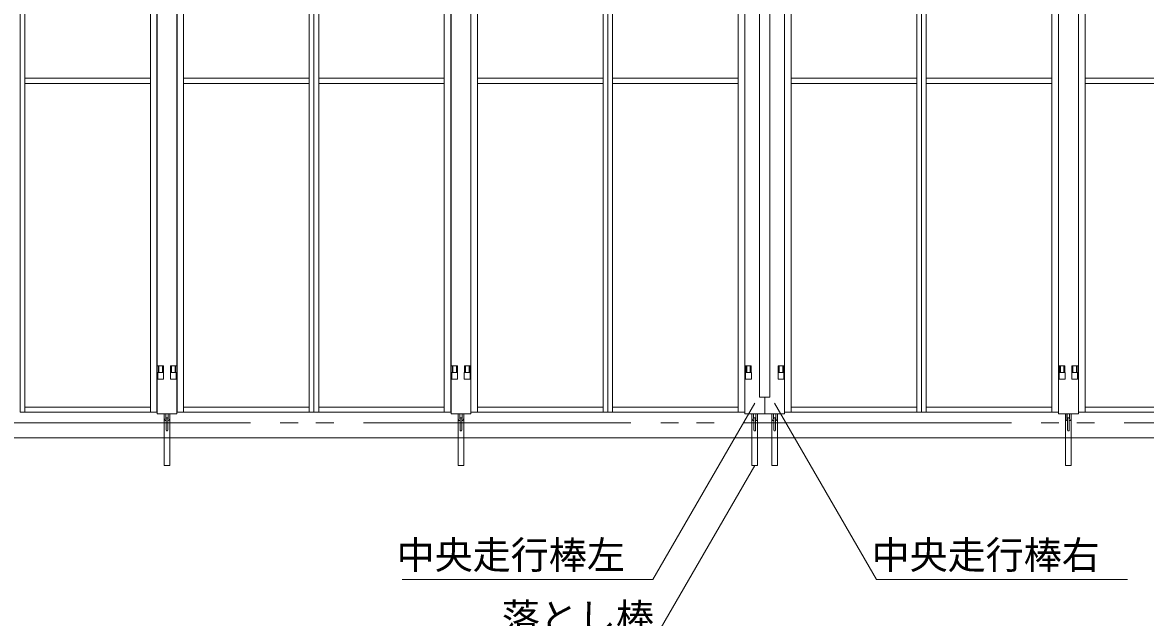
# Model space of a CAD drawing. Units: millimetres, scale not verified. Extents: x -20976 to 3174, y -17325 to 17325.
# Drawn here: x -14739 to -11338, y 3911 to 5713 of the extents above; entities that cross this region are included whole.
import ezdxf
from ezdxf.enums import TextEntityAlignment as Align

# ---------------------------------------------------------------- set-up
doc = ezdxf.new("R2010")
doc.units = ezdxf.units.MM
doc.header["$LTSCALE"] = 90
doc.linetypes.add('DASHED1', pattern=[1.8, 1.2, -0.6])
doc.linetypes.add('DOUBLE_CHAIN2', pattern=[12.8, 9, -1, 0.6, -0.6, 0.6, -1])
for name, color, linetype, lineweight in [('0-5_ﾍﾞｰｽﾗｲﾝ', 5, 'Continuous', 18), ('0-8_ﾜｲﾔｰﾛｰﾌﾟ', 7, 'DOUBLE_CHAIN2', 18), ('1-0_中央走行棒', 7, 'Continuous', 18), ('1-1_中央走行棒右', 7, 'Continuous', 18), ('1-2_中央走行棒左', 7, 'Continuous', 18), ('1-7_標準ﾊﾟﾈﾙ', 7, 'Continuous', 18), ('1-9_文字', 7, 'Continuous', 18), ('1-A_落とし棒', 7, 'Continuous', 18)]:
    doc.layers.add(name, color=color, linetype=linetype, lineweight=lineweight)
doc.styles.add('ＭＳ ゴシック', font='')
doc.styles.get('ＭＳ ゴシック').set_extended_font_data('MS Gothic')

msp = doc.modelspace()

# ---------------------------------------------------------------- linework, layer by layer
at = {"layer": '0-5_ﾍﾞｰｽﾗｲﾝ'}
msp.add_line((-20296.24, 4455), (-6536.24, 4455), dxfattribs=at)
at = {"layer": '0-8_ﾜｲﾔｰﾛｰﾌﾟ'}
msp.add_line((-7136.24, 4500), (-18737.84, 4500), dxfattribs=at)
at = {"layer": '1-0_中央走行棒'}
for p, q in [((-14331.24, 6024.06), (-14331.24, 4672.56)), ((-14271.24, 4672.56), (-14271.24, 6024.06)), ((-13441.24, 6024.06), (-13441.24, 4672.56)), ((-13381.24, 4672.56), (-13381.24, 6024.06)), ((-11601.24, 4672.56), (-11601.24, 6024.06)), ((-11541.24, 6024.06), (-11541.24, 4672.56)), ((-14309.79, 4514.46), (-14309.79, 4527.56)), ((-14304.79, 4514.46), (-14304.79, 4527.56)), ((-14297.79, 4527.56), (-14297.79, 4514.46)), ((-14292.79, 4527.56), (-14292.79, 4514.46)), ((-13419.79, 4514.46), (-13419.79, 4527.56)), ((-13414.79, 4514.46), (-13414.79, 4527.56)), ((-13407.8, 4527.56), (-13407.8, 4514.46)), ((-13402.79, 4527.56), (-13402.79, 4514.46)), ((-11579.69, 4527.56), (-11579.69, 4514.46)), ((-11574.69, 4527.56), (-11574.69, 4514.46)), ((-11567.69, 4514.46), (-11567.69, 4527.56)), ((-11562.69, 4514.46), (-11562.69, 4527.56)), ((-14303.74, 4513.06), (-14303.74, 4478.06)), ((-14298.74, 4478.06), (-14298.74, 4513.06)), ((-13413.74, 4513.06), (-13413.74, 4478.06)), ((-13408.74, 4478.06), (-13408.74, 4513.06)), ((-11573.74, 4478.06), (-11573.74, 4513.06)), ((-11568.74, 4513.06), (-11568.74, 4478.06))]:
    msp.add_line(p, q, dxfattribs=at)
for points in [[(-14331.24, 4652.56), (-14331.24, 4527.56), (-14271.24, 4527.56), (-14271.24, 4652.56)], [(-13441.24, 4652.56), (-13441.24, 4527.56), (-13381.24, 4527.56), (-13381.24, 4652.56)], [(-11541.24, 4652.56), (-11541.24, 4527.56), (-11601.24, 4527.56), (-11601.24, 4652.56)]]:
    msp.add_lwpolyline(points, dxfattribs=at)
for points in [[(-14328.89, 4632.56), (-14311.59, 4632.56), (-14311.59, 4652.56), (-14328.89, 4652.56)], [(-14290.89, 4632.56), (-14273.59, 4632.56), (-14273.59, 4652.56), (-14290.89, 4652.56)], [(-13438.89, 4632.56), (-13421.59, 4632.56), (-13421.59, 4652.56), (-13438.89, 4652.56)], [(-13400.89, 4632.56), (-13383.59, 4632.56), (-13383.59, 4652.56), (-13400.89, 4652.56)], [(-11581.59, 4632.56), (-11598.89, 4632.56), (-11598.89, 4652.56), (-11581.59, 4652.56)], [(-11543.59, 4632.56), (-11560.89, 4632.56), (-11560.89, 4652.56), (-11543.59, 4652.56)]]:
    msp.add_lwpolyline(points, close=True, dxfattribs=at)
for centre, radius, start, end in [((-14301.29, 4514.46), 8.5, 180, 253.254), ((-14301.29, 4514.46), 3.5, 180, 225.592), ((-14301.24, 4513.06), 2.5, 0, 180), ((-14301.29, 4514.46), 8.5, 287.463, 0), ((-14301.29, 4514.46), 3.5, 316.787, 0), ((-13411.29, 4514.46), 8.5, 180, 253.254), ((-13411.29, 4514.46), 3.5, 180, 225.592), ((-13411.24, 4513.06), 2.5, 0, 180), ((-13411.29, 4514.46), 8.5, 287.463, 0), ((-13411.29, 4514.46), 3.5, 316.787, 0), ((-11571.19, 4514.46), 8.5, 180, 252.537), ((-11571.19, 4514.46), 3.5, 180, 223.213), ((-11571.24, 4513.06), 2.5, 0, 180), ((-11571.19, 4514.46), 8.5, 286.746, 0), ((-11571.19, 4514.46), 3.5, 314.408, 0), ((-14301.24, 4478.06), 2.5, 180, 0), ((-13411.24, 4478.06), 2.5, 180, 0), ((-11571.24, 4478.06), 2.5, 180, 0)]:
    msp.add_arc(centre, radius, start, end, dxfattribs=at)
at = {"layer": '1-1_中央走行棒右'}
for p, q in [((-12431.24, 4672.56), (-12431.24, 6024.06)), ((-12469.79, 4514.46), (-12469.79, 4527.56)), ((-12464.79, 4514.46), (-12464.79, 4527.56)), ((-12457.79, 4527.56), (-12457.79, 4514.46)), ((-12452.79, 4527.56), (-12452.79, 4514.46)), ((-12463.74, 4513.06), (-12463.74, 4478.06)), ((-12458.74, 4478.06), (-12458.74, 4513.06))]:
    msp.add_line(p, q, dxfattribs=at)
for points in [[(-12507.24, 4577.56), (-12475.24, 4577.56), (-12475.24, 7327.56), (-12507.24, 7327.56)], [(-12450.89, 4632.56), (-12433.59, 4632.56), (-12433.59, 4652.56), (-12450.89, 4652.56)]]:
    msp.add_lwpolyline(points, close=True, dxfattribs=at)
msp.add_lwpolyline([(-12491.24, 4577.56), (-12491.24, 4527.56), (-12431.24, 4527.56), (-12431.24, 4652.56)], dxfattribs=at)
for centre, radius, start, end in [((-12461.29, 4514.46), 8.5, 180, 253.254), ((-12461.29, 4514.46), 3.5, 180, 225.592), ((-12461.24, 4513.06), 2.5, 0, 180), ((-12461.29, 4514.46), 8.5, 287.463, 0), ((-12461.29, 4514.46), 3.5, 316.787, 0), ((-12461.24, 4478.06), 2.5, 180, 0)]:
    msp.add_arc(centre, radius, start, end, dxfattribs=at)
at = {"layer": '1-2_中央走行棒左'}
for p, q in [((-12551.24, 6024.06), (-12551.24, 4672.56)), ((-12529.79, 4514.46), (-12529.79, 4527.56)), ((-12524.79, 4514.46), (-12524.79, 4527.56)), ((-12517.79, 4527.56), (-12517.79, 4514.46)), ((-12512.79, 4527.56), (-12512.79, 4514.46)), ((-12523.74, 4513.06), (-12523.74, 4478.06)), ((-12518.74, 4478.06), (-12518.74, 4513.06))]:
    msp.add_line(p, q, dxfattribs=at)
msp.add_lwpolyline([(-12551.24, 4652.56), (-12551.24, 4527.56), (-12491.24, 4527.56), (-12491.24, 4577.56)], dxfattribs=at)
msp.add_lwpolyline([(-12531.59, 4632.56), (-12548.89, 4632.56), (-12548.89, 4652.56), (-12531.59, 4652.56)], close=True, dxfattribs=at)
for centre, radius, start, end in [((-12521.29, 4514.46), 8.5, 180, 253.254), ((-12521.29, 4514.46), 3.5, 180, 225.592), ((-12521.24, 4513.06), 2.5, 0, 180), ((-12521.29, 4514.46), 8.5, 287.463, 0), ((-12521.29, 4514.46), 3.5, 316.787, 0), ((-12521.24, 4478.06), 2.5, 180, 0)]:
    msp.add_arc(centre, radius, start, end, dxfattribs=at)
at = {"layer": '1-7_標準ﾊﾟﾈﾙ'}
for p, q in [((-14327.95, 4672.56), (-14327.95, 4652.56)), ((-14274.53, 4672.56), (-14274.53, 4652.56)), ((-13437.94, 4672.56), (-13437.94, 4652.56)), ((-13384.53, 4672.56), (-13384.53, 4652.56)), ((-12547.94, 4672.56), (-12547.94, 4652.56)), ((-12434.53, 4672.56), (-12434.53, 4652.56)), ((-11597.95, 4672.56), (-11597.95, 4652.56)), ((-11544.53, 4672.56), (-11544.53, 4652.56))]:
    msp.add_line(p, q, dxfattribs=at)
at = {"layer": '1-7_標準ﾊﾟﾈﾙ', "color": 4, "linetype": 'DASHED1', "lineweight": 9}
for p, q in [((-14325.74, 4672.56), (-14325.74, 4652.56)), ((-14314.74, 4672.56), (-14314.74, 4652.56)), ((-14287.74, 4672.56), (-14287.74, 4652.56)), ((-14276.74, 4672.56), (-14276.74, 4652.56)), ((-13435.74, 4672.56), (-13435.74, 4652.56)), ((-13424.74, 4672.56), (-13424.74, 4652.56)), ((-13397.74, 4672.56), (-13397.74, 4652.56)), ((-13386.74, 4672.56), (-13386.74, 4652.56)), ((-12545.74, 4672.56), (-12545.74, 4652.56)), ((-12534.74, 4672.56), (-12534.74, 4652.56)), ((-12447.74, 4672.56), (-12447.74, 4652.56)), ((-12436.74, 4672.56), (-12436.74, 4652.56)), ((-11595.74, 4672.56), (-11595.74, 4652.56)), ((-11584.74, 4672.56), (-11584.74, 4652.56)), ((-11557.74, 4672.56), (-11557.74, 4652.56)), ((-11546.74, 4672.56), (-11546.74, 4652.56))]:
    msp.add_line(p, q, dxfattribs=at)
at = {"layer": '1-7_標準ﾊﾟﾈﾙ'}
for points in [[(-14746.24, 7535.56), (-14731.99, 7535.56), (-14731.99, 4532.56), (-14746.24, 4532.56)], [(-14331.74, 7535.56), (-14351.49, 7535.56), (-14351.49, 4532.56), (-14331.74, 4532.56)], [(-14270.74, 7535.56), (-14250.99, 7535.56), (-14250.99, 4532.56), (-14270.74, 4532.56)], [(-13856.24, 7535.56), (-13870.49, 7535.56), (-13870.49, 4532.56), (-13856.24, 4532.56)], [(-13856.24, 7535.56), (-13841.99, 7535.56), (-13841.99, 4532.56), (-13856.24, 4532.56)], [(-13441.74, 7535.56), (-13461.49, 7535.56), (-13461.49, 4532.56), (-13441.74, 4532.56)], [(-13380.74, 7535.56), (-13360.99, 7535.56), (-13360.99, 4532.56), (-13380.74, 4532.56)], [(-12966.24, 7535.56), (-12980.49, 7535.56), (-12980.49, 4532.56), (-12966.24, 4532.56)], [(-12966.24, 7535.56), (-12951.99, 7535.56), (-12951.99, 4532.56), (-12966.24, 4532.56)], [(-12551.74, 7535.56), (-12571.49, 7535.56), (-12571.49, 4532.56), (-12551.74, 4532.56)], [(-12430.74, 7535.56), (-12410.99, 7535.56), (-12410.99, 4532.56), (-12430.74, 4532.56)], [(-12016.24, 7535.56), (-12030.49, 7535.56), (-12030.49, 4532.56), (-12016.24, 4532.56)], [(-12016.24, 7535.56), (-12001.99, 7535.56), (-12001.99, 4532.56), (-12016.24, 4532.56)], [(-11601.74, 7535.56), (-11621.49, 7535.56), (-11621.49, 4532.56), (-11601.74, 4532.56)], [(-11540.74, 7535.56), (-11520.99, 7535.56), (-11520.99, 4532.56), (-11540.74, 4532.56)], [(-14731.99, 5544.06), (-14351.49, 5544.06), (-14351.49, 5528.06), (-14731.99, 5528.06)], [(-13870.49, 5544.06), (-14250.99, 5544.06), (-14250.99, 5528.06), (-13870.49, 5528.06)], [(-13841.99, 5544.06), (-13461.49, 5544.06), (-13461.49, 5528.06), (-13841.99, 5528.06)], [(-12980.49, 5544.06), (-13360.99, 5544.06), (-13360.99, 5528.06), (-12980.49, 5528.06)], [(-12951.99, 5544.06), (-12571.49, 5544.06), (-12571.49, 5528.06), (-12951.99, 5528.06)], [(-12030.49, 5544.06), (-12410.99, 5544.06), (-12410.99, 5528.06), (-12030.49, 5528.06)], [(-12001.99, 5544.06), (-11621.49, 5544.06), (-11621.49, 5528.06), (-12001.99, 5528.06)], [(-11140.49, 5544.06), (-11520.99, 5544.06), (-11520.99, 5528.06), (-11140.49, 5528.06)], [(-14731.99, 4532.56), (-14351.49, 4532.56), (-14351.49, 4548.06), (-14731.99, 4548.06)], [(-13870.49, 4532.56), (-14250.99, 4532.56), (-14250.99, 4548.06), (-13870.49, 4548.06)], [(-13841.99, 4532.56), (-13461.49, 4532.56), (-13461.49, 4548.06), (-13841.99, 4548.06)], [(-12980.49, 4532.56), (-13360.99, 4532.56), (-13360.99, 4548.06), (-12980.49, 4548.06)], [(-12951.99, 4532.56), (-12571.49, 4532.56), (-12571.49, 4548.06), (-12951.99, 4548.06)], [(-12030.49, 4532.56), (-12410.99, 4532.56), (-12410.99, 4548.06), (-12030.49, 4548.06)], [(-12001.99, 4532.56), (-11621.49, 4532.56), (-11621.49, 4548.06), (-12001.99, 4548.06)], [(-11140.49, 4532.56), (-11520.99, 4532.56), (-11520.99, 4548.06), (-11140.49, 4548.06)]]:
    msp.add_lwpolyline(points, close=True, dxfattribs=at)
for points in [[(-14331.74, 4652.56), (-14311.74, 4652.56), (-14311.74, 4672.56), (-14331.74, 4672.56)], [(-14270.74, 4652.56), (-14290.74, 4652.56), (-14290.74, 4672.56), (-14270.74, 4672.56)], [(-13441.74, 4652.56), (-13421.74, 4652.56), (-13421.74, 4672.56), (-13441.74, 4672.56)], [(-13380.74, 4652.56), (-13400.74, 4652.56), (-13400.74, 4672.56), (-13380.74, 4672.56)], [(-12551.74, 4652.56), (-12531.74, 4652.56), (-12531.74, 4672.56), (-12551.74, 4672.56)], [(-12430.74, 4652.56), (-12450.74, 4652.56), (-12450.74, 4672.56), (-12430.74, 4672.56)], [(-11601.74, 4652.56), (-11581.74, 4652.56), (-11581.74, 4672.56), (-11601.74, 4672.56)], [(-11540.74, 4652.56), (-11560.74, 4652.56), (-11560.74, 4672.56), (-11540.74, 4672.56)]]:
    msp.add_lwpolyline(points, dxfattribs=at)
at = {"layer": '1-9_文字'}
for p, q in [((-12521.29, 4559.82), (-12829.6, 4025.83)), ((-12461.19, 4559.82), (-12152.88, 4025.83)), ((-12521.29, 4371.36), (-12829.6, 3837.36)), ((-13589.58, 4025.83), (-12830.03, 4025.83)), ((-12829.6, 4025.83), (-12830.03, 4025.83)), ((-12152.88, 4025.83), (-12152.45, 4025.83)), ((-12152.45, 4025.83), (-11392.39, 4025.83))]:
    msp.add_line(p, q, dxfattribs=at)
at = {"layer": '1-A_落とし棒'}
for points in [[(-14292.74, 4527.56), (-14292.74, 4371.36), (-14309.74, 4371.36), (-14309.74, 4527.56)], [(-13402.74, 4527.56), (-13402.74, 4371.36), (-13419.74, 4371.36), (-13419.74, 4527.56)], [(-12512.79, 4527.56), (-12512.79, 4371.36), (-12529.79, 4371.36), (-12529.79, 4527.56)], [(-12452.79, 4527.56), (-12452.79, 4371.36), (-12469.79, 4371.36), (-12469.79, 4527.56)], [(-11562.74, 4527.56), (-11562.74, 4371.36), (-11579.74, 4371.36), (-11579.74, 4527.56)]]:
    msp.add_lwpolyline(points, close=True, dxfattribs=at)

# ---------------------------------------------------------------- texts
at = {"layer": '1-9_文字', "style": 'ＭＳ ゴシック'}
for s, p in [('中央走行棒左', (-13605.95, 4032.31)), ('中央走行棒右', (-12167.61, 4032.31)), ('落とし棒', (-13287.37, 3843.84))]:
    msp.add_text(s, height=84.46, dxfattribs=at).set_placement(p, align=Align.BOTTOM_LEFT)

doc.saveas('drawing.dxf')
